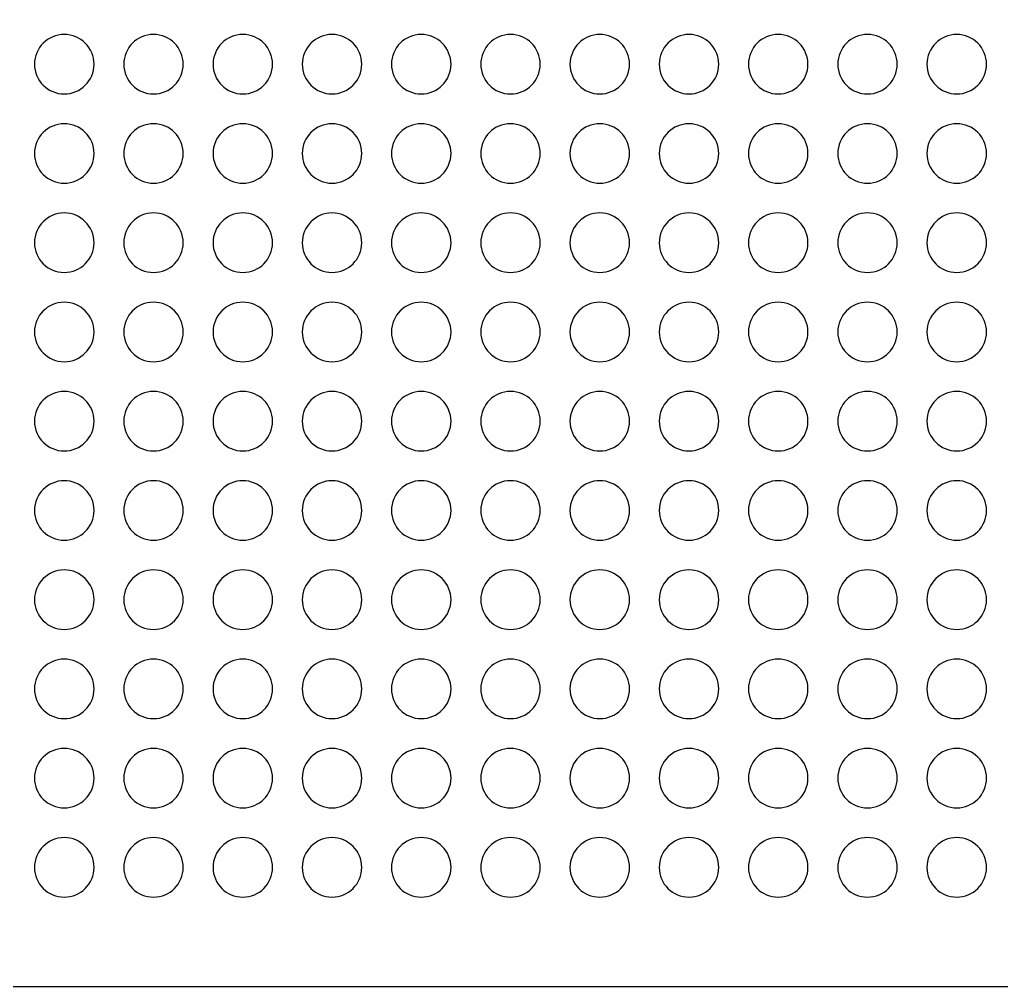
# Model space of a CAD drawing. Header units: centimetres. Extents: x -67.6 to -19.4, y -15.9 to 27.8.
# Drawn here: x -55.972 to -54.322, y -14.293 to -12.668 of the extents above; entities that cross this region are included whole.
import ezdxf

# ---------------------------------------------------------------- set-up
doc = ezdxf.new("R2010")
doc.units = ezdxf.units.CM
doc.header["$MEASUREMENT"] = 0
doc.layers.add('Layer 1', color=7, linetype='Continuous')

msp = doc.modelspace()

# ---------------------------------------------------------------- linework, layer by layer
at = {"layer": 'Layer 1', "color": 250, "lineweight": 25}
for points, knots in [([(-58.79744, -7.8929), (-58.79744, -7.8929), (-52.99744, -7.8929), (-52.99744, -7.8929), (-52.83244, -7.8929), (-52.69744, -8.0279), (-52.69744, -8.19291), (-52.69744, -8.19291), (-52.69744, -13.99289), (-52.69744, -13.99289), (-52.69744, -14.1579), (-52.83244, -14.2929), (-52.99744, -14.2929), (-52.99744, -14.2929), (-58.79744, -14.2929), (-58.79744, -14.2929), (-58.96243, -14.2929), (-59.09744, -14.1579), (-59.09744, -13.99289), (-59.09744, -13.99289), (-59.09744, -8.19291), (-59.09744, -8.19291), (-59.09744, -8.0279), (-58.96243, -7.8929), (-58.79744, -7.8929)], [0, 0, 0, 0, 0.125, 0.125, 0.125, 0.25, 0.25, 0.25, 0.375, 0.375, 0.375, 0.5, 0.5, 0.5, 0.625, 0.625, 0.625, 0.75, 0.75, 0.75, 0.875, 0.875, 0.875, 1, 1, 1, 1]), ([(-55.89744, -12.6929), (-55.86983, -12.6929), (-55.84744, -12.71529), (-55.84744, -12.7429), (-55.84744, -12.77051), (-55.86983, -12.7929), (-55.89744, -12.7929), (-55.92505, -12.7929), (-55.94744, -12.77051), (-55.94744, -12.7429), (-55.94744, -12.71529), (-55.92505, -12.6929), (-55.89744, -12.6929)], [0, 0, 0, 0, 0.25, 0.25, 0.25, 0.5, 0.5, 0.5, 0.75, 0.75, 0.75, 1, 1, 1, 1]), ([(-55.74744, -12.6929), (-55.71983, -12.6929), (-55.69744, -12.71529), (-55.69744, -12.7429), (-55.69744, -12.77051), (-55.71983, -12.7929), (-55.74744, -12.7929), (-55.77505, -12.7929), (-55.79744, -12.77051), (-55.79744, -12.7429), (-55.79744, -12.71529), (-55.77505, -12.6929), (-55.74744, -12.6929)], [0, 0, 0, 0, 0.25, 0.25, 0.25, 0.5, 0.5, 0.5, 0.75, 0.75, 0.75, 1, 1, 1, 1]), ([(-55.59744, -12.6929), (-55.56983, -12.6929), (-55.54744, -12.71529), (-55.54744, -12.7429), (-55.54744, -12.77051), (-55.56983, -12.7929), (-55.59744, -12.7929), (-55.62505, -12.7929), (-55.64744, -12.77051), (-55.64744, -12.7429), (-55.64744, -12.71529), (-55.62505, -12.6929), (-55.59744, -12.6929)], [0, 0, 0, 0, 0.25, 0.25, 0.25, 0.5, 0.5, 0.5, 0.75, 0.75, 0.75, 1, 1, 1, 1]), ([(-55.44744, -12.6929), (-55.41983, -12.6929), (-55.39744, -12.71529), (-55.39744, -12.7429), (-55.39744, -12.77051), (-55.41983, -12.7929), (-55.44744, -12.7929), (-55.47505, -12.7929), (-55.49744, -12.77051), (-55.49744, -12.7429), (-55.49744, -12.71529), (-55.47505, -12.6929), (-55.44744, -12.6929)], [0, 0, 0, 0, 0.25, 0.25, 0.25, 0.5, 0.5, 0.5, 0.75, 0.75, 0.75, 1, 1, 1, 1]), ([(-55.29744, -12.6929), (-55.26983, -12.6929), (-55.24744, -12.71529), (-55.24744, -12.7429), (-55.24744, -12.77051), (-55.26983, -12.7929), (-55.29744, -12.7929), (-55.32505, -12.7929), (-55.34744, -12.77051), (-55.34744, -12.7429), (-55.34744, -12.71529), (-55.32505, -12.6929), (-55.29744, -12.6929)], [0, 0, 0, 0, 0.25, 0.25, 0.25, 0.5, 0.5, 0.5, 0.75, 0.75, 0.75, 1, 1, 1, 1]), ([(-55.14744, -12.6929), (-55.11983, -12.6929), (-55.09744, -12.71529), (-55.09744, -12.7429), (-55.09744, -12.77051), (-55.11983, -12.7929), (-55.14744, -12.7929), (-55.17505, -12.7929), (-55.19744, -12.77051), (-55.19744, -12.7429), (-55.19744, -12.71529), (-55.17505, -12.6929), (-55.14744, -12.6929)], [0, 0, 0, 0, 0.25, 0.25, 0.25, 0.5, 0.5, 0.5, 0.75, 0.75, 0.75, 1, 1, 1, 1]), ([(-54.99744, -12.6929), (-54.96983, -12.6929), (-54.94744, -12.71529), (-54.94744, -12.7429), (-54.94744, -12.77051), (-54.96983, -12.7929), (-54.99744, -12.7929), (-55.02505, -12.7929), (-55.04744, -12.77051), (-55.04744, -12.7429), (-55.04744, -12.71529), (-55.02505, -12.6929), (-54.99744, -12.6929)], [0, 0, 0, 0, 0.25, 0.25, 0.25, 0.5, 0.5, 0.5, 0.75, 0.75, 0.75, 1, 1, 1, 1]), ([(-54.84744, -12.6929), (-54.81983, -12.6929), (-54.79744, -12.71529), (-54.79744, -12.7429), (-54.79744, -12.77051), (-54.81983, -12.7929), (-54.84744, -12.7929), (-54.87505, -12.7929), (-54.89744, -12.77051), (-54.89744, -12.7429), (-54.89744, -12.71529), (-54.87505, -12.6929), (-54.84744, -12.6929)], [0, 0, 0, 0, 0.25, 0.25, 0.25, 0.5, 0.5, 0.5, 0.75, 0.75, 0.75, 1, 1, 1, 1]), ([(-54.69744, -12.6929), (-54.66983, -12.6929), (-54.64744, -12.71529), (-54.64744, -12.7429), (-54.64744, -12.77051), (-54.66983, -12.7929), (-54.69744, -12.7929), (-54.72505, -12.7929), (-54.74744, -12.77051), (-54.74744, -12.7429), (-54.74744, -12.71529), (-54.72505, -12.6929), (-54.69744, -12.6929)], [0, 0, 0, 0, 0.25, 0.25, 0.25, 0.5, 0.5, 0.5, 0.75, 0.75, 0.75, 1, 1, 1, 1]), ([(-54.54744, -12.6929), (-54.51983, -12.6929), (-54.49744, -12.71529), (-54.49744, -12.7429), (-54.49744, -12.77051), (-54.51983, -12.7929), (-54.54744, -12.7929), (-54.57505, -12.7929), (-54.59744, -12.77051), (-54.59744, -12.7429), (-54.59744, -12.71529), (-54.57505, -12.6929), (-54.54744, -12.6929)], [0, 0, 0, 0, 0.25, 0.25, 0.25, 0.5, 0.5, 0.5, 0.75, 0.75, 0.75, 1, 1, 1, 1]), ([(-54.39744, -12.6929), (-54.36983, -12.6929), (-54.34744, -12.71529), (-54.34744, -12.7429), (-54.34744, -12.77051), (-54.36983, -12.7929), (-54.39744, -12.7929), (-54.42505, -12.7929), (-54.44744, -12.77051), (-54.44744, -12.7429), (-54.44744, -12.71529), (-54.42505, -12.6929), (-54.39744, -12.6929)], [0, 0, 0, 0, 0.25, 0.25, 0.25, 0.5, 0.5, 0.5, 0.75, 0.75, 0.75, 1, 1, 1, 1]), ([(-55.89744, -12.8429), (-55.86983, -12.8429), (-55.84744, -12.86529), (-55.84744, -12.8929), (-55.84744, -12.92051), (-55.86983, -12.9429), (-55.89744, -12.9429), (-55.92505, -12.9429), (-55.94744, -12.92051), (-55.94744, -12.8929), (-55.94744, -12.86529), (-55.92505, -12.8429), (-55.89744, -12.8429)], [0, 0, 0, 0, 0.25, 0.25, 0.25, 0.5, 0.5, 0.5, 0.75, 0.75, 0.75, 1, 1, 1, 1]), ([(-55.74744, -12.8429), (-55.71983, -12.8429), (-55.69744, -12.86529), (-55.69744, -12.8929), (-55.69744, -12.92051), (-55.71983, -12.9429), (-55.74744, -12.9429), (-55.77505, -12.9429), (-55.79744, -12.92051), (-55.79744, -12.8929), (-55.79744, -12.86529), (-55.77505, -12.8429), (-55.74744, -12.8429)], [0, 0, 0, 0, 0.25, 0.25, 0.25, 0.5, 0.5, 0.5, 0.75, 0.75, 0.75, 1, 1, 1, 1]), ([(-55.59744, -12.8429), (-55.56983, -12.8429), (-55.54744, -12.86529), (-55.54744, -12.8929), (-55.54744, -12.92051), (-55.56983, -12.9429), (-55.59744, -12.9429), (-55.62505, -12.9429), (-55.64744, -12.92051), (-55.64744, -12.8929), (-55.64744, -12.86529), (-55.62505, -12.8429), (-55.59744, -12.8429)], [0, 0, 0, 0, 0.25, 0.25, 0.25, 0.5, 0.5, 0.5, 0.75, 0.75, 0.75, 1, 1, 1, 1]), ([(-55.44744, -12.8429), (-55.41983, -12.8429), (-55.39744, -12.86529), (-55.39744, -12.8929), (-55.39744, -12.92051), (-55.41983, -12.9429), (-55.44744, -12.9429), (-55.47505, -12.9429), (-55.49744, -12.92051), (-55.49744, -12.8929), (-55.49744, -12.86529), (-55.47505, -12.8429), (-55.44744, -12.8429)], [0, 0, 0, 0, 0.25, 0.25, 0.25, 0.5, 0.5, 0.5, 0.75, 0.75, 0.75, 1, 1, 1, 1]), ([(-55.29744, -12.8429), (-55.26983, -12.8429), (-55.24744, -12.86529), (-55.24744, -12.8929), (-55.24744, -12.92051), (-55.26983, -12.9429), (-55.29744, -12.9429), (-55.32505, -12.9429), (-55.34744, -12.92051), (-55.34744, -12.8929), (-55.34744, -12.86529), (-55.32505, -12.8429), (-55.29744, -12.8429)], [0, 0, 0, 0, 0.25, 0.25, 0.25, 0.5, 0.5, 0.5, 0.75, 0.75, 0.75, 1, 1, 1, 1]), ([(-55.14744, -12.8429), (-55.11983, -12.8429), (-55.09744, -12.86529), (-55.09744, -12.8929), (-55.09744, -12.92051), (-55.11983, -12.9429), (-55.14744, -12.9429), (-55.17505, -12.9429), (-55.19744, -12.92051), (-55.19744, -12.8929), (-55.19744, -12.86529), (-55.17505, -12.8429), (-55.14744, -12.8429)], [0, 0, 0, 0, 0.25, 0.25, 0.25, 0.5, 0.5, 0.5, 0.75, 0.75, 0.75, 1, 1, 1, 1]), ([(-54.99744, -12.8429), (-54.96983, -12.8429), (-54.94744, -12.86529), (-54.94744, -12.8929), (-54.94744, -12.92051), (-54.96983, -12.9429), (-54.99744, -12.9429), (-55.02505, -12.9429), (-55.04744, -12.92051), (-55.04744, -12.8929), (-55.04744, -12.86529), (-55.02505, -12.8429), (-54.99744, -12.8429)], [0, 0, 0, 0, 0.25, 0.25, 0.25, 0.5, 0.5, 0.5, 0.75, 0.75, 0.75, 1, 1, 1, 1]), ([(-54.84744, -12.8429), (-54.81983, -12.8429), (-54.79744, -12.86529), (-54.79744, -12.8929), (-54.79744, -12.92051), (-54.81983, -12.9429), (-54.84744, -12.9429), (-54.87505, -12.9429), (-54.89744, -12.92051), (-54.89744, -12.8929), (-54.89744, -12.86529), (-54.87505, -12.8429), (-54.84744, -12.8429)], [0, 0, 0, 0, 0.25, 0.25, 0.25, 0.5, 0.5, 0.5, 0.75, 0.75, 0.75, 1, 1, 1, 1]), ([(-54.69744, -12.8429), (-54.66983, -12.8429), (-54.64744, -12.86529), (-54.64744, -12.8929), (-54.64744, -12.92051), (-54.66983, -12.9429), (-54.69744, -12.9429), (-54.72505, -12.9429), (-54.74744, -12.92051), (-54.74744, -12.8929), (-54.74744, -12.86529), (-54.72505, -12.8429), (-54.69744, -12.8429)], [0, 0, 0, 0, 0.25, 0.25, 0.25, 0.5, 0.5, 0.5, 0.75, 0.75, 0.75, 1, 1, 1, 1]), ([(-54.54744, -12.8429), (-54.51983, -12.8429), (-54.49744, -12.86529), (-54.49744, -12.8929), (-54.49744, -12.92051), (-54.51983, -12.9429), (-54.54744, -12.9429), (-54.57505, -12.9429), (-54.59744, -12.92051), (-54.59744, -12.8929), (-54.59744, -12.86529), (-54.57505, -12.8429), (-54.54744, -12.8429)], [0, 0, 0, 0, 0.25, 0.25, 0.25, 0.5, 0.5, 0.5, 0.75, 0.75, 0.75, 1, 1, 1, 1]), ([(-54.39744, -12.8429), (-54.36983, -12.8429), (-54.34744, -12.86529), (-54.34744, -12.8929), (-54.34744, -12.92051), (-54.36983, -12.9429), (-54.39744, -12.9429), (-54.42505, -12.9429), (-54.44744, -12.92051), (-54.44744, -12.8929), (-54.44744, -12.86529), (-54.42505, -12.8429), (-54.39744, -12.8429)], [0, 0, 0, 0, 0.25, 0.25, 0.25, 0.5, 0.5, 0.5, 0.75, 0.75, 0.75, 1, 1, 1, 1]), ([(-55.89744, -12.9929), (-55.86983, -12.9929), (-55.84744, -13.01529), (-55.84744, -13.0429), (-55.84744, -13.07051), (-55.86983, -13.0929), (-55.89744, -13.0929), (-55.92505, -13.0929), (-55.94744, -13.07051), (-55.94744, -13.0429), (-55.94744, -13.01529), (-55.92505, -12.9929), (-55.89744, -12.9929)], [0, 0, 0, 0, 0.25, 0.25, 0.25, 0.5, 0.5, 0.5, 0.75, 0.75, 0.75, 1, 1, 1, 1]), ([(-55.74744, -12.9929), (-55.71983, -12.9929), (-55.69744, -13.01529), (-55.69744, -13.0429), (-55.69744, -13.07051), (-55.71983, -13.0929), (-55.74744, -13.0929), (-55.77505, -13.0929), (-55.79744, -13.07051), (-55.79744, -13.0429), (-55.79744, -13.01529), (-55.77505, -12.9929), (-55.74744, -12.9929)], [0, 0, 0, 0, 0.25, 0.25, 0.25, 0.5, 0.5, 0.5, 0.75, 0.75, 0.75, 1, 1, 1, 1]), ([(-55.59744, -12.9929), (-55.56983, -12.9929), (-55.54744, -13.01529), (-55.54744, -13.0429), (-55.54744, -13.07051), (-55.56983, -13.0929), (-55.59744, -13.0929), (-55.62505, -13.0929), (-55.64744, -13.07051), (-55.64744, -13.0429), (-55.64744, -13.01529), (-55.62505, -12.9929), (-55.59744, -12.9929)], [0, 0, 0, 0, 0.25, 0.25, 0.25, 0.5, 0.5, 0.5, 0.75, 0.75, 0.75, 1, 1, 1, 1]), ([(-55.44744, -12.9929), (-55.41983, -12.9929), (-55.39744, -13.01529), (-55.39744, -13.0429), (-55.39744, -13.07051), (-55.41983, -13.0929), (-55.44744, -13.0929), (-55.47505, -13.0929), (-55.49744, -13.07051), (-55.49744, -13.0429), (-55.49744, -13.01529), (-55.47505, -12.9929), (-55.44744, -12.9929)], [0, 0, 0, 0, 0.25, 0.25, 0.25, 0.5, 0.5, 0.5, 0.75, 0.75, 0.75, 1, 1, 1, 1]), ([(-55.29744, -12.9929), (-55.26983, -12.9929), (-55.24744, -13.01529), (-55.24744, -13.0429), (-55.24744, -13.07051), (-55.26983, -13.0929), (-55.29744, -13.0929), (-55.32505, -13.0929), (-55.34744, -13.07051), (-55.34744, -13.0429), (-55.34744, -13.01529), (-55.32505, -12.9929), (-55.29744, -12.9929)], [0, 0, 0, 0, 0.25, 0.25, 0.25, 0.5, 0.5, 0.5, 0.75, 0.75, 0.75, 1, 1, 1, 1]), ([(-55.14744, -12.9929), (-55.11983, -12.9929), (-55.09744, -13.01529), (-55.09744, -13.0429), (-55.09744, -13.07051), (-55.11983, -13.0929), (-55.14744, -13.0929), (-55.17505, -13.0929), (-55.19744, -13.07051), (-55.19744, -13.0429), (-55.19744, -13.01529), (-55.17505, -12.9929), (-55.14744, -12.9929)], [0, 0, 0, 0, 0.25, 0.25, 0.25, 0.5, 0.5, 0.5, 0.75, 0.75, 0.75, 1, 1, 1, 1]), ([(-54.99744, -12.9929), (-54.96983, -12.9929), (-54.94744, -13.01529), (-54.94744, -13.0429), (-54.94744, -13.07051), (-54.96983, -13.0929), (-54.99744, -13.0929), (-55.02505, -13.0929), (-55.04744, -13.07051), (-55.04744, -13.0429), (-55.04744, -13.01529), (-55.02505, -12.9929), (-54.99744, -12.9929)], [0, 0, 0, 0, 0.25, 0.25, 0.25, 0.5, 0.5, 0.5, 0.75, 0.75, 0.75, 1, 1, 1, 1]), ([(-54.84744, -12.9929), (-54.81983, -12.9929), (-54.79744, -13.01529), (-54.79744, -13.0429), (-54.79744, -13.07051), (-54.81983, -13.0929), (-54.84744, -13.0929), (-54.87505, -13.0929), (-54.89744, -13.07051), (-54.89744, -13.0429), (-54.89744, -13.01529), (-54.87505, -12.9929), (-54.84744, -12.9929)], [0, 0, 0, 0, 0.25, 0.25, 0.25, 0.5, 0.5, 0.5, 0.75, 0.75, 0.75, 1, 1, 1, 1]), ([(-54.69744, -12.9929), (-54.66983, -12.9929), (-54.64744, -13.01529), (-54.64744, -13.0429), (-54.64744, -13.07051), (-54.66983, -13.0929), (-54.69744, -13.0929), (-54.72505, -13.0929), (-54.74744, -13.07051), (-54.74744, -13.0429), (-54.74744, -13.01529), (-54.72505, -12.9929), (-54.69744, -12.9929)], [0, 0, 0, 0, 0.25, 0.25, 0.25, 0.5, 0.5, 0.5, 0.75, 0.75, 0.75, 1, 1, 1, 1]), ([(-54.54744, -12.9929), (-54.51983, -12.9929), (-54.49744, -13.01529), (-54.49744, -13.0429), (-54.49744, -13.07051), (-54.51983, -13.0929), (-54.54744, -13.0929), (-54.57505, -13.0929), (-54.59744, -13.07051), (-54.59744, -13.0429), (-54.59744, -13.01529), (-54.57505, -12.9929), (-54.54744, -12.9929)], [0, 0, 0, 0, 0.25, 0.25, 0.25, 0.5, 0.5, 0.5, 0.75, 0.75, 0.75, 1, 1, 1, 1]), ([(-54.39744, -12.9929), (-54.36983, -12.9929), (-54.34744, -13.01529), (-54.34744, -13.0429), (-54.34744, -13.07051), (-54.36983, -13.0929), (-54.39744, -13.0929), (-54.42505, -13.0929), (-54.44744, -13.07051), (-54.44744, -13.0429), (-54.44744, -13.01529), (-54.42505, -12.9929), (-54.39744, -12.9929)], [0, 0, 0, 0, 0.25, 0.25, 0.25, 0.5, 0.5, 0.5, 0.75, 0.75, 0.75, 1, 1, 1, 1]), ([(-55.89744, -13.1429), (-55.86983, -13.1429), (-55.84744, -13.16529), (-55.84744, -13.1929), (-55.84744, -13.22051), (-55.86983, -13.2429), (-55.89744, -13.2429), (-55.92505, -13.2429), (-55.94744, -13.22051), (-55.94744, -13.1929), (-55.94744, -13.16529), (-55.92505, -13.1429), (-55.89744, -13.1429)], [0, 0, 0, 0, 0.25, 0.25, 0.25, 0.5, 0.5, 0.5, 0.75, 0.75, 0.75, 1, 1, 1, 1]), ([(-55.74744, -13.1429), (-55.71983, -13.1429), (-55.69744, -13.16529), (-55.69744, -13.1929), (-55.69744, -13.22051), (-55.71983, -13.2429), (-55.74744, -13.2429), (-55.77505, -13.2429), (-55.79744, -13.22051), (-55.79744, -13.1929), (-55.79744, -13.16529), (-55.77505, -13.1429), (-55.74744, -13.1429)], [0, 0, 0, 0, 0.25, 0.25, 0.25, 0.5, 0.5, 0.5, 0.75, 0.75, 0.75, 1, 1, 1, 1]), ([(-55.59744, -13.1429), (-55.56983, -13.1429), (-55.54744, -13.16529), (-55.54744, -13.1929), (-55.54744, -13.22051), (-55.56983, -13.2429), (-55.59744, -13.2429), (-55.62505, -13.2429), (-55.64744, -13.22051), (-55.64744, -13.1929), (-55.64744, -13.16529), (-55.62505, -13.1429), (-55.59744, -13.1429)], [0, 0, 0, 0, 0.25, 0.25, 0.25, 0.5, 0.5, 0.5, 0.75, 0.75, 0.75, 1, 1, 1, 1]), ([(-55.44744, -13.1429), (-55.41983, -13.1429), (-55.39744, -13.16529), (-55.39744, -13.1929), (-55.39744, -13.22051), (-55.41983, -13.2429), (-55.44744, -13.2429), (-55.47505, -13.2429), (-55.49744, -13.22051), (-55.49744, -13.1929), (-55.49744, -13.16529), (-55.47505, -13.1429), (-55.44744, -13.1429)], [0, 0, 0, 0, 0.25, 0.25, 0.25, 0.5, 0.5, 0.5, 0.75, 0.75, 0.75, 1, 1, 1, 1]), ([(-55.29744, -13.1429), (-55.26983, -13.1429), (-55.24744, -13.16529), (-55.24744, -13.1929), (-55.24744, -13.22051), (-55.26983, -13.2429), (-55.29744, -13.2429), (-55.32505, -13.2429), (-55.34744, -13.22051), (-55.34744, -13.1929), (-55.34744, -13.16529), (-55.32505, -13.1429), (-55.29744, -13.1429)], [0, 0, 0, 0, 0.25, 0.25, 0.25, 0.5, 0.5, 0.5, 0.75, 0.75, 0.75, 1, 1, 1, 1]), ([(-55.14744, -13.1429), (-55.11983, -13.1429), (-55.09744, -13.16529), (-55.09744, -13.1929), (-55.09744, -13.22051), (-55.11983, -13.2429), (-55.14744, -13.2429), (-55.17505, -13.2429), (-55.19744, -13.22051), (-55.19744, -13.1929), (-55.19744, -13.16529), (-55.17505, -13.1429), (-55.14744, -13.1429)], [0, 0, 0, 0, 0.25, 0.25, 0.25, 0.5, 0.5, 0.5, 0.75, 0.75, 0.75, 1, 1, 1, 1]), ([(-54.99744, -13.1429), (-54.96983, -13.1429), (-54.94744, -13.16529), (-54.94744, -13.1929), (-54.94744, -13.22051), (-54.96983, -13.2429), (-54.99744, -13.2429), (-55.02505, -13.2429), (-55.04744, -13.22051), (-55.04744, -13.1929), (-55.04744, -13.16529), (-55.02505, -13.1429), (-54.99744, -13.1429)], [0, 0, 0, 0, 0.25, 0.25, 0.25, 0.5, 0.5, 0.5, 0.75, 0.75, 0.75, 1, 1, 1, 1]), ([(-54.84744, -13.1429), (-54.81983, -13.1429), (-54.79744, -13.16529), (-54.79744, -13.1929), (-54.79744, -13.22051), (-54.81983, -13.2429), (-54.84744, -13.2429), (-54.87505, -13.2429), (-54.89744, -13.22051), (-54.89744, -13.1929), (-54.89744, -13.16529), (-54.87505, -13.1429), (-54.84744, -13.1429)], [0, 0, 0, 0, 0.25, 0.25, 0.25, 0.5, 0.5, 0.5, 0.75, 0.75, 0.75, 1, 1, 1, 1]), ([(-54.69744, -13.1429), (-54.66983, -13.1429), (-54.64744, -13.16529), (-54.64744, -13.1929), (-54.64744, -13.22051), (-54.66983, -13.2429), (-54.69744, -13.2429), (-54.72505, -13.2429), (-54.74744, -13.22051), (-54.74744, -13.1929), (-54.74744, -13.16529), (-54.72505, -13.1429), (-54.69744, -13.1429)], [0, 0, 0, 0, 0.25, 0.25, 0.25, 0.5, 0.5, 0.5, 0.75, 0.75, 0.75, 1, 1, 1, 1]), ([(-54.54744, -13.1429), (-54.51983, -13.1429), (-54.49744, -13.16529), (-54.49744, -13.1929), (-54.49744, -13.22051), (-54.51983, -13.2429), (-54.54744, -13.2429), (-54.57505, -13.2429), (-54.59744, -13.22051), (-54.59744, -13.1929), (-54.59744, -13.16529), (-54.57505, -13.1429), (-54.54744, -13.1429)], [0, 0, 0, 0, 0.25, 0.25, 0.25, 0.5, 0.5, 0.5, 0.75, 0.75, 0.75, 1, 1, 1, 1]), ([(-54.39744, -13.1429), (-54.36983, -13.1429), (-54.34744, -13.16529), (-54.34744, -13.1929), (-54.34744, -13.22051), (-54.36983, -13.2429), (-54.39744, -13.2429), (-54.42505, -13.2429), (-54.44744, -13.22051), (-54.44744, -13.1929), (-54.44744, -13.16529), (-54.42505, -13.1429), (-54.39744, -13.1429)], [0, 0, 0, 0, 0.25, 0.25, 0.25, 0.5, 0.5, 0.5, 0.75, 0.75, 0.75, 1, 1, 1, 1]), ([(-55.89744, -13.2929), (-55.86983, -13.2929), (-55.84744, -13.31529), (-55.84744, -13.3429), (-55.84744, -13.37051), (-55.86983, -13.3929), (-55.89744, -13.3929), (-55.92505, -13.3929), (-55.94744, -13.37051), (-55.94744, -13.3429), (-55.94744, -13.31529), (-55.92505, -13.2929), (-55.89744, -13.2929)], [0, 0, 0, 0, 0.25, 0.25, 0.25, 0.5, 0.5, 0.5, 0.75, 0.75, 0.75, 1, 1, 1, 1]), ([(-55.74744, -13.2929), (-55.71983, -13.2929), (-55.69744, -13.31529), (-55.69744, -13.3429), (-55.69744, -13.37051), (-55.71983, -13.3929), (-55.74744, -13.3929), (-55.77505, -13.3929), (-55.79744, -13.37051), (-55.79744, -13.3429), (-55.79744, -13.31529), (-55.77505, -13.2929), (-55.74744, -13.2929)], [0, 0, 0, 0, 0.25, 0.25, 0.25, 0.5, 0.5, 0.5, 0.75, 0.75, 0.75, 1, 1, 1, 1]), ([(-55.59744, -13.2929), (-55.56983, -13.2929), (-55.54744, -13.31529), (-55.54744, -13.3429), (-55.54744, -13.37051), (-55.56983, -13.3929), (-55.59744, -13.3929), (-55.62505, -13.3929), (-55.64744, -13.37051), (-55.64744, -13.3429), (-55.64744, -13.31529), (-55.62505, -13.2929), (-55.59744, -13.2929)], [0, 0, 0, 0, 0.25, 0.25, 0.25, 0.5, 0.5, 0.5, 0.75, 0.75, 0.75, 1, 1, 1, 1]), ([(-55.44744, -13.2929), (-55.41983, -13.2929), (-55.39744, -13.31529), (-55.39744, -13.3429), (-55.39744, -13.37051), (-55.41983, -13.3929), (-55.44744, -13.3929), (-55.47505, -13.3929), (-55.49744, -13.37051), (-55.49744, -13.3429), (-55.49744, -13.31529), (-55.47505, -13.2929), (-55.44744, -13.2929)], [0, 0, 0, 0, 0.25, 0.25, 0.25, 0.5, 0.5, 0.5, 0.75, 0.75, 0.75, 1, 1, 1, 1]), ([(-55.29744, -13.2929), (-55.26983, -13.2929), (-55.24744, -13.31529), (-55.24744, -13.3429), (-55.24744, -13.37051), (-55.26983, -13.3929), (-55.29744, -13.3929), (-55.32505, -13.3929), (-55.34744, -13.37051), (-55.34744, -13.3429), (-55.34744, -13.31529), (-55.32505, -13.2929), (-55.29744, -13.2929)], [0, 0, 0, 0, 0.25, 0.25, 0.25, 0.5, 0.5, 0.5, 0.75, 0.75, 0.75, 1, 1, 1, 1]), ([(-55.14744, -13.2929), (-55.11983, -13.2929), (-55.09744, -13.31529), (-55.09744, -13.3429), (-55.09744, -13.37051), (-55.11983, -13.3929), (-55.14744, -13.3929), (-55.17505, -13.3929), (-55.19744, -13.37051), (-55.19744, -13.3429), (-55.19744, -13.31529), (-55.17505, -13.2929), (-55.14744, -13.2929)], [0, 0, 0, 0, 0.25, 0.25, 0.25, 0.5, 0.5, 0.5, 0.75, 0.75, 0.75, 1, 1, 1, 1]), ([(-54.99744, -13.2929), (-54.96983, -13.2929), (-54.94744, -13.31529), (-54.94744, -13.3429), (-54.94744, -13.37051), (-54.96983, -13.3929), (-54.99744, -13.3929), (-55.02505, -13.3929), (-55.04744, -13.37051), (-55.04744, -13.3429), (-55.04744, -13.31529), (-55.02505, -13.2929), (-54.99744, -13.2929)], [0, 0, 0, 0, 0.25, 0.25, 0.25, 0.5, 0.5, 0.5, 0.75, 0.75, 0.75, 1, 1, 1, 1]), ([(-54.84744, -13.2929), (-54.81983, -13.2929), (-54.79744, -13.31529), (-54.79744, -13.3429), (-54.79744, -13.37051), (-54.81983, -13.3929), (-54.84744, -13.3929), (-54.87505, -13.3929), (-54.89744, -13.37051), (-54.89744, -13.3429), (-54.89744, -13.31529), (-54.87505, -13.2929), (-54.84744, -13.2929)], [0, 0, 0, 0, 0.25, 0.25, 0.25, 0.5, 0.5, 0.5, 0.75, 0.75, 0.75, 1, 1, 1, 1]), ([(-54.69744, -13.2929), (-54.66983, -13.2929), (-54.64744, -13.31529), (-54.64744, -13.3429), (-54.64744, -13.37051), (-54.66983, -13.3929), (-54.69744, -13.3929), (-54.72505, -13.3929), (-54.74744, -13.37051), (-54.74744, -13.3429), (-54.74744, -13.31529), (-54.72505, -13.2929), (-54.69744, -13.2929)], [0, 0, 0, 0, 0.25, 0.25, 0.25, 0.5, 0.5, 0.5, 0.75, 0.75, 0.75, 1, 1, 1, 1]), ([(-54.54744, -13.2929), (-54.51983, -13.2929), (-54.49744, -13.31529), (-54.49744, -13.3429), (-54.49744, -13.37051), (-54.51983, -13.3929), (-54.54744, -13.3929), (-54.57505, -13.3929), (-54.59744, -13.37051), (-54.59744, -13.3429), (-54.59744, -13.31529), (-54.57505, -13.2929), (-54.54744, -13.2929)], [0, 0, 0, 0, 0.25, 0.25, 0.25, 0.5, 0.5, 0.5, 0.75, 0.75, 0.75, 1, 1, 1, 1]), ([(-54.39744, -13.2929), (-54.36983, -13.2929), (-54.34744, -13.31529), (-54.34744, -13.3429), (-54.34744, -13.37051), (-54.36983, -13.3929), (-54.39744, -13.3929), (-54.42505, -13.3929), (-54.44744, -13.37051), (-54.44744, -13.3429), (-54.44744, -13.31529), (-54.42505, -13.2929), (-54.39744, -13.2929)], [0, 0, 0, 0, 0.25, 0.25, 0.25, 0.5, 0.5, 0.5, 0.75, 0.75, 0.75, 1, 1, 1, 1]), ([(-55.89744, -13.4429), (-55.86983, -13.4429), (-55.84744, -13.46529), (-55.84744, -13.4929), (-55.84744, -13.52051), (-55.86983, -13.5429), (-55.89744, -13.5429), (-55.92505, -13.5429), (-55.94744, -13.52051), (-55.94744, -13.4929), (-55.94744, -13.46529), (-55.92505, -13.4429), (-55.89744, -13.4429)], [0, 0, 0, 0, 0.25, 0.25, 0.25, 0.5, 0.5, 0.5, 0.75, 0.75, 0.75, 1, 1, 1, 1]), ([(-55.74744, -13.4429), (-55.71983, -13.4429), (-55.69744, -13.46529), (-55.69744, -13.4929), (-55.69744, -13.52051), (-55.71983, -13.5429), (-55.74744, -13.5429), (-55.77505, -13.5429), (-55.79744, -13.52051), (-55.79744, -13.4929), (-55.79744, -13.46529), (-55.77505, -13.4429), (-55.74744, -13.4429)], [0, 0, 0, 0, 0.25, 0.25, 0.25, 0.5, 0.5, 0.5, 0.75, 0.75, 0.75, 1, 1, 1, 1]), ([(-55.59744, -13.4429), (-55.56983, -13.4429), (-55.54744, -13.46529), (-55.54744, -13.4929), (-55.54744, -13.52051), (-55.56983, -13.5429), (-55.59744, -13.5429), (-55.62505, -13.5429), (-55.64744, -13.52051), (-55.64744, -13.4929), (-55.64744, -13.46529), (-55.62505, -13.4429), (-55.59744, -13.4429)], [0, 0, 0, 0, 0.25, 0.25, 0.25, 0.5, 0.5, 0.5, 0.75, 0.75, 0.75, 1, 1, 1, 1]), ([(-55.44744, -13.4429), (-55.41983, -13.4429), (-55.39744, -13.46529), (-55.39744, -13.4929), (-55.39744, -13.52051), (-55.41983, -13.5429), (-55.44744, -13.5429), (-55.47505, -13.5429), (-55.49744, -13.52051), (-55.49744, -13.4929), (-55.49744, -13.46529), (-55.47505, -13.4429), (-55.44744, -13.4429)], [0, 0, 0, 0, 0.25, 0.25, 0.25, 0.5, 0.5, 0.5, 0.75, 0.75, 0.75, 1, 1, 1, 1]), ([(-55.29744, -13.4429), (-55.26983, -13.4429), (-55.24744, -13.46529), (-55.24744, -13.4929), (-55.24744, -13.52051), (-55.26983, -13.5429), (-55.29744, -13.5429), (-55.32505, -13.5429), (-55.34744, -13.52051), (-55.34744, -13.4929), (-55.34744, -13.46529), (-55.32505, -13.4429), (-55.29744, -13.4429)], [0, 0, 0, 0, 0.25, 0.25, 0.25, 0.5, 0.5, 0.5, 0.75, 0.75, 0.75, 1, 1, 1, 1]), ([(-55.14744, -13.4429), (-55.11983, -13.4429), (-55.09744, -13.46529), (-55.09744, -13.4929), (-55.09744, -13.52051), (-55.11983, -13.5429), (-55.14744, -13.5429), (-55.17505, -13.5429), (-55.19744, -13.52051), (-55.19744, -13.4929), (-55.19744, -13.46529), (-55.17505, -13.4429), (-55.14744, -13.4429)], [0, 0, 0, 0, 0.25, 0.25, 0.25, 0.5, 0.5, 0.5, 0.75, 0.75, 0.75, 1, 1, 1, 1]), ([(-54.99744, -13.4429), (-54.96983, -13.4429), (-54.94744, -13.46529), (-54.94744, -13.4929), (-54.94744, -13.52051), (-54.96983, -13.5429), (-54.99744, -13.5429), (-55.02505, -13.5429), (-55.04744, -13.52051), (-55.04744, -13.4929), (-55.04744, -13.46529), (-55.02505, -13.4429), (-54.99744, -13.4429)], [0, 0, 0, 0, 0.25, 0.25, 0.25, 0.5, 0.5, 0.5, 0.75, 0.75, 0.75, 1, 1, 1, 1]), ([(-54.84744, -13.4429), (-54.81983, -13.4429), (-54.79744, -13.46529), (-54.79744, -13.4929), (-54.79744, -13.52051), (-54.81983, -13.5429), (-54.84744, -13.5429), (-54.87505, -13.5429), (-54.89744, -13.52051), (-54.89744, -13.4929), (-54.89744, -13.46529), (-54.87505, -13.4429), (-54.84744, -13.4429)], [0, 0, 0, 0, 0.25, 0.25, 0.25, 0.5, 0.5, 0.5, 0.75, 0.75, 0.75, 1, 1, 1, 1]), ([(-54.69744, -13.4429), (-54.66983, -13.4429), (-54.64744, -13.46529), (-54.64744, -13.4929), (-54.64744, -13.52051), (-54.66983, -13.5429), (-54.69744, -13.5429), (-54.72505, -13.5429), (-54.74744, -13.52051), (-54.74744, -13.4929), (-54.74744, -13.46529), (-54.72505, -13.4429), (-54.69744, -13.4429)], [0, 0, 0, 0, 0.25, 0.25, 0.25, 0.5, 0.5, 0.5, 0.75, 0.75, 0.75, 1, 1, 1, 1]), ([(-54.54744, -13.4429), (-54.51983, -13.4429), (-54.49744, -13.46529), (-54.49744, -13.4929), (-54.49744, -13.52051), (-54.51983, -13.5429), (-54.54744, -13.5429), (-54.57505, -13.5429), (-54.59744, -13.52051), (-54.59744, -13.4929), (-54.59744, -13.46529), (-54.57505, -13.4429), (-54.54744, -13.4429)], [0, 0, 0, 0, 0.25, 0.25, 0.25, 0.5, 0.5, 0.5, 0.75, 0.75, 0.75, 1, 1, 1, 1]), ([(-54.39744, -13.4429), (-54.36983, -13.4429), (-54.34744, -13.46529), (-54.34744, -13.4929), (-54.34744, -13.52051), (-54.36983, -13.5429), (-54.39744, -13.5429), (-54.42505, -13.5429), (-54.44744, -13.52051), (-54.44744, -13.4929), (-54.44744, -13.46529), (-54.42505, -13.4429), (-54.39744, -13.4429)], [0, 0, 0, 0, 0.25, 0.25, 0.25, 0.5, 0.5, 0.5, 0.75, 0.75, 0.75, 1, 1, 1, 1]), ([(-55.89744, -13.5929), (-55.86983, -13.5929), (-55.84744, -13.61529), (-55.84744, -13.6429), (-55.84744, -13.67051), (-55.86983, -13.6929), (-55.89744, -13.6929), (-55.92505, -13.6929), (-55.94744, -13.67051), (-55.94744, -13.6429), (-55.94744, -13.61529), (-55.92505, -13.5929), (-55.89744, -13.5929)], [0, 0, 0, 0, 0.25, 0.25, 0.25, 0.5, 0.5, 0.5, 0.75, 0.75, 0.75, 1, 1, 1, 1]), ([(-55.74744, -13.5929), (-55.71983, -13.5929), (-55.69744, -13.61529), (-55.69744, -13.6429), (-55.69744, -13.67051), (-55.71983, -13.6929), (-55.74744, -13.6929), (-55.77505, -13.6929), (-55.79744, -13.67051), (-55.79744, -13.6429), (-55.79744, -13.61529), (-55.77505, -13.5929), (-55.74744, -13.5929)], [0, 0, 0, 0, 0.25, 0.25, 0.25, 0.5, 0.5, 0.5, 0.75, 0.75, 0.75, 1, 1, 1, 1]), ([(-55.59744, -13.5929), (-55.56983, -13.5929), (-55.54744, -13.61529), (-55.54744, -13.6429), (-55.54744, -13.67051), (-55.56983, -13.6929), (-55.59744, -13.6929), (-55.62505, -13.6929), (-55.64744, -13.67051), (-55.64744, -13.6429), (-55.64744, -13.61529), (-55.62505, -13.5929), (-55.59744, -13.5929)], [0, 0, 0, 0, 0.25, 0.25, 0.25, 0.5, 0.5, 0.5, 0.75, 0.75, 0.75, 1, 1, 1, 1]), ([(-55.44744, -13.5929), (-55.41983, -13.5929), (-55.39744, -13.61529), (-55.39744, -13.6429), (-55.39744, -13.67051), (-55.41983, -13.6929), (-55.44744, -13.6929), (-55.47505, -13.6929), (-55.49744, -13.67051), (-55.49744, -13.6429), (-55.49744, -13.61529), (-55.47505, -13.5929), (-55.44744, -13.5929)], [0, 0, 0, 0, 0.25, 0.25, 0.25, 0.5, 0.5, 0.5, 0.75, 0.75, 0.75, 1, 1, 1, 1]), ([(-55.29744, -13.5929), (-55.26983, -13.5929), (-55.24744, -13.61529), (-55.24744, -13.6429), (-55.24744, -13.67051), (-55.26983, -13.6929), (-55.29744, -13.6929), (-55.32505, -13.6929), (-55.34744, -13.67051), (-55.34744, -13.6429), (-55.34744, -13.61529), (-55.32505, -13.5929), (-55.29744, -13.5929)], [0, 0, 0, 0, 0.25, 0.25, 0.25, 0.5, 0.5, 0.5, 0.75, 0.75, 0.75, 1, 1, 1, 1]), ([(-55.14744, -13.5929), (-55.11983, -13.5929), (-55.09744, -13.61529), (-55.09744, -13.6429), (-55.09744, -13.67051), (-55.11983, -13.6929), (-55.14744, -13.6929), (-55.17505, -13.6929), (-55.19744, -13.67051), (-55.19744, -13.6429), (-55.19744, -13.61529), (-55.17505, -13.5929), (-55.14744, -13.5929)], [0, 0, 0, 0, 0.25, 0.25, 0.25, 0.5, 0.5, 0.5, 0.75, 0.75, 0.75, 1, 1, 1, 1]), ([(-54.99744, -13.5929), (-54.96983, -13.5929), (-54.94744, -13.61529), (-54.94744, -13.6429), (-54.94744, -13.67051), (-54.96983, -13.6929), (-54.99744, -13.6929), (-55.02505, -13.6929), (-55.04744, -13.67051), (-55.04744, -13.6429), (-55.04744, -13.61529), (-55.02505, -13.5929), (-54.99744, -13.5929)], [0, 0, 0, 0, 0.25, 0.25, 0.25, 0.5, 0.5, 0.5, 0.75, 0.75, 0.75, 1, 1, 1, 1]), ([(-54.84744, -13.5929), (-54.81983, -13.5929), (-54.79744, -13.61529), (-54.79744, -13.6429), (-54.79744, -13.67051), (-54.81983, -13.6929), (-54.84744, -13.6929), (-54.87505, -13.6929), (-54.89744, -13.67051), (-54.89744, -13.6429), (-54.89744, -13.61529), (-54.87505, -13.5929), (-54.84744, -13.5929)], [0, 0, 0, 0, 0.25, 0.25, 0.25, 0.5, 0.5, 0.5, 0.75, 0.75, 0.75, 1, 1, 1, 1]), ([(-54.69744, -13.5929), (-54.66983, -13.5929), (-54.64744, -13.61529), (-54.64744, -13.6429), (-54.64744, -13.67051), (-54.66983, -13.6929), (-54.69744, -13.6929), (-54.72505, -13.6929), (-54.74744, -13.67051), (-54.74744, -13.6429), (-54.74744, -13.61529), (-54.72505, -13.5929), (-54.69744, -13.5929)], [0, 0, 0, 0, 0.25, 0.25, 0.25, 0.5, 0.5, 0.5, 0.75, 0.75, 0.75, 1, 1, 1, 1]), ([(-54.54744, -13.5929), (-54.51983, -13.5929), (-54.49744, -13.61529), (-54.49744, -13.6429), (-54.49744, -13.67051), (-54.51983, -13.6929), (-54.54744, -13.6929), (-54.57505, -13.6929), (-54.59744, -13.67051), (-54.59744, -13.6429), (-54.59744, -13.61529), (-54.57505, -13.5929), (-54.54744, -13.5929)], [0, 0, 0, 0, 0.25, 0.25, 0.25, 0.5, 0.5, 0.5, 0.75, 0.75, 0.75, 1, 1, 1, 1]), ([(-54.39744, -13.5929), (-54.36983, -13.5929), (-54.34744, -13.61529), (-54.34744, -13.6429), (-54.34744, -13.67051), (-54.36983, -13.6929), (-54.39744, -13.6929), (-54.42505, -13.6929), (-54.44744, -13.67051), (-54.44744, -13.6429), (-54.44744, -13.61529), (-54.42505, -13.5929), (-54.39744, -13.5929)], [0, 0, 0, 0, 0.25, 0.25, 0.25, 0.5, 0.5, 0.5, 0.75, 0.75, 0.75, 1, 1, 1, 1]), ([(-55.89744, -13.7429), (-55.86983, -13.7429), (-55.84744, -13.76529), (-55.84744, -13.7929), (-55.84744, -13.82051), (-55.86983, -13.8429), (-55.89744, -13.8429), (-55.92505, -13.8429), (-55.94744, -13.82051), (-55.94744, -13.7929), (-55.94744, -13.76529), (-55.92505, -13.7429), (-55.89744, -13.7429)], [0, 0, 0, 0, 0.25, 0.25, 0.25, 0.5, 0.5, 0.5, 0.75, 0.75, 0.75, 1, 1, 1, 1]), ([(-55.74744, -13.7429), (-55.71983, -13.7429), (-55.69744, -13.76529), (-55.69744, -13.7929), (-55.69744, -13.82051), (-55.71983, -13.8429), (-55.74744, -13.8429), (-55.77505, -13.8429), (-55.79744, -13.82051), (-55.79744, -13.7929), (-55.79744, -13.76529), (-55.77505, -13.7429), (-55.74744, -13.7429)], [0, 0, 0, 0, 0.25, 0.25, 0.25, 0.5, 0.5, 0.5, 0.75, 0.75, 0.75, 1, 1, 1, 1]), ([(-55.59744, -13.7429), (-55.56983, -13.7429), (-55.54744, -13.76529), (-55.54744, -13.7929), (-55.54744, -13.82051), (-55.56983, -13.8429), (-55.59744, -13.8429), (-55.62505, -13.8429), (-55.64744, -13.82051), (-55.64744, -13.7929), (-55.64744, -13.76529), (-55.62505, -13.7429), (-55.59744, -13.7429)], [0, 0, 0, 0, 0.25, 0.25, 0.25, 0.5, 0.5, 0.5, 0.75, 0.75, 0.75, 1, 1, 1, 1]), ([(-55.44744, -13.7429), (-55.41983, -13.7429), (-55.39744, -13.76529), (-55.39744, -13.7929), (-55.39744, -13.82051), (-55.41983, -13.8429), (-55.44744, -13.8429), (-55.47505, -13.8429), (-55.49744, -13.82051), (-55.49744, -13.7929), (-55.49744, -13.76529), (-55.47505, -13.7429), (-55.44744, -13.7429)], [0, 0, 0, 0, 0.25, 0.25, 0.25, 0.5, 0.5, 0.5, 0.75, 0.75, 0.75, 1, 1, 1, 1]), ([(-55.29744, -13.7429), (-55.26983, -13.7429), (-55.24744, -13.76529), (-55.24744, -13.7929), (-55.24744, -13.82051), (-55.26983, -13.8429), (-55.29744, -13.8429), (-55.32505, -13.8429), (-55.34744, -13.82051), (-55.34744, -13.7929), (-55.34744, -13.76529), (-55.32505, -13.7429), (-55.29744, -13.7429)], [0, 0, 0, 0, 0.25, 0.25, 0.25, 0.5, 0.5, 0.5, 0.75, 0.75, 0.75, 1, 1, 1, 1]), ([(-55.14744, -13.7429), (-55.11983, -13.7429), (-55.09744, -13.76529), (-55.09744, -13.7929), (-55.09744, -13.82051), (-55.11983, -13.8429), (-55.14744, -13.8429), (-55.17505, -13.8429), (-55.19744, -13.82051), (-55.19744, -13.7929), (-55.19744, -13.76529), (-55.17505, -13.7429), (-55.14744, -13.7429)], [0, 0, 0, 0, 0.25, 0.25, 0.25, 0.5, 0.5, 0.5, 0.75, 0.75, 0.75, 1, 1, 1, 1]), ([(-54.99744, -13.7429), (-54.96983, -13.7429), (-54.94744, -13.76529), (-54.94744, -13.7929), (-54.94744, -13.82051), (-54.96983, -13.8429), (-54.99744, -13.8429), (-55.02505, -13.8429), (-55.04744, -13.82051), (-55.04744, -13.7929), (-55.04744, -13.76529), (-55.02505, -13.7429), (-54.99744, -13.7429)], [0, 0, 0, 0, 0.25, 0.25, 0.25, 0.5, 0.5, 0.5, 0.75, 0.75, 0.75, 1, 1, 1, 1]), ([(-54.84744, -13.7429), (-54.81983, -13.7429), (-54.79744, -13.76529), (-54.79744, -13.7929), (-54.79744, -13.82051), (-54.81983, -13.8429), (-54.84744, -13.8429), (-54.87505, -13.8429), (-54.89744, -13.82051), (-54.89744, -13.7929), (-54.89744, -13.76529), (-54.87505, -13.7429), (-54.84744, -13.7429)], [0, 0, 0, 0, 0.25, 0.25, 0.25, 0.5, 0.5, 0.5, 0.75, 0.75, 0.75, 1, 1, 1, 1]), ([(-54.69744, -13.7429), (-54.66983, -13.7429), (-54.64744, -13.76529), (-54.64744, -13.7929), (-54.64744, -13.82051), (-54.66983, -13.8429), (-54.69744, -13.8429), (-54.72505, -13.8429), (-54.74744, -13.82051), (-54.74744, -13.7929), (-54.74744, -13.76529), (-54.72505, -13.7429), (-54.69744, -13.7429)], [0, 0, 0, 0, 0.25, 0.25, 0.25, 0.5, 0.5, 0.5, 0.75, 0.75, 0.75, 1, 1, 1, 1]), ([(-54.54744, -13.7429), (-54.51983, -13.7429), (-54.49744, -13.76529), (-54.49744, -13.7929), (-54.49744, -13.82051), (-54.51983, -13.8429), (-54.54744, -13.8429), (-54.57505, -13.8429), (-54.59744, -13.82051), (-54.59744, -13.7929), (-54.59744, -13.76529), (-54.57505, -13.7429), (-54.54744, -13.7429)], [0, 0, 0, 0, 0.25, 0.25, 0.25, 0.5, 0.5, 0.5, 0.75, 0.75, 0.75, 1, 1, 1, 1]), ([(-54.39744, -13.7429), (-54.36983, -13.7429), (-54.34744, -13.76529), (-54.34744, -13.7929), (-54.34744, -13.82051), (-54.36983, -13.8429), (-54.39744, -13.8429), (-54.42505, -13.8429), (-54.44744, -13.82051), (-54.44744, -13.7929), (-54.44744, -13.76529), (-54.42505, -13.7429), (-54.39744, -13.7429)], [0, 0, 0, 0, 0.25, 0.25, 0.25, 0.5, 0.5, 0.5, 0.75, 0.75, 0.75, 1, 1, 1, 1]), ([(-55.89744, -13.8929), (-55.86983, -13.8929), (-55.84744, -13.91529), (-55.84744, -13.9429), (-55.84744, -13.97051), (-55.86983, -13.9929), (-55.89744, -13.9929), (-55.92505, -13.9929), (-55.94744, -13.97051), (-55.94744, -13.9429), (-55.94744, -13.91529), (-55.92505, -13.8929), (-55.89744, -13.8929)], [0, 0, 0, 0, 0.25, 0.25, 0.25, 0.5, 0.5, 0.5, 0.75, 0.75, 0.75, 1, 1, 1, 1]), ([(-55.74744, -13.8929), (-55.71983, -13.8929), (-55.69744, -13.91529), (-55.69744, -13.9429), (-55.69744, -13.97051), (-55.71983, -13.9929), (-55.74744, -13.9929), (-55.77505, -13.9929), (-55.79744, -13.97051), (-55.79744, -13.9429), (-55.79744, -13.91529), (-55.77505, -13.8929), (-55.74744, -13.8929)], [0, 0, 0, 0, 0.25, 0.25, 0.25, 0.5, 0.5, 0.5, 0.75, 0.75, 0.75, 1, 1, 1, 1]), ([(-55.59744, -13.8929), (-55.56983, -13.8929), (-55.54744, -13.91529), (-55.54744, -13.9429), (-55.54744, -13.97051), (-55.56983, -13.9929), (-55.59744, -13.9929), (-55.62505, -13.9929), (-55.64744, -13.97051), (-55.64744, -13.9429), (-55.64744, -13.91529), (-55.62505, -13.8929), (-55.59744, -13.8929)], [0, 0, 0, 0, 0.25, 0.25, 0.25, 0.5, 0.5, 0.5, 0.75, 0.75, 0.75, 1, 1, 1, 1]), ([(-55.44744, -13.8929), (-55.41983, -13.8929), (-55.39744, -13.91529), (-55.39744, -13.9429), (-55.39744, -13.97051), (-55.41983, -13.9929), (-55.44744, -13.9929), (-55.47505, -13.9929), (-55.49744, -13.97051), (-55.49744, -13.9429), (-55.49744, -13.91529), (-55.47505, -13.8929), (-55.44744, -13.8929)], [0, 0, 0, 0, 0.25, 0.25, 0.25, 0.5, 0.5, 0.5, 0.75, 0.75, 0.75, 1, 1, 1, 1]), ([(-55.29744, -13.8929), (-55.26983, -13.8929), (-55.24744, -13.91529), (-55.24744, -13.9429), (-55.24744, -13.97051), (-55.26983, -13.9929), (-55.29744, -13.9929), (-55.32505, -13.9929), (-55.34744, -13.97051), (-55.34744, -13.9429), (-55.34744, -13.91529), (-55.32505, -13.8929), (-55.29744, -13.8929)], [0, 0, 0, 0, 0.25, 0.25, 0.25, 0.5, 0.5, 0.5, 0.75, 0.75, 0.75, 1, 1, 1, 1]), ([(-55.14744, -13.8929), (-55.11983, -13.8929), (-55.09744, -13.91529), (-55.09744, -13.9429), (-55.09744, -13.97051), (-55.11983, -13.9929), (-55.14744, -13.9929), (-55.17505, -13.9929), (-55.19744, -13.97051), (-55.19744, -13.9429), (-55.19744, -13.91529), (-55.17505, -13.8929), (-55.14744, -13.8929)], [0, 0, 0, 0, 0.25, 0.25, 0.25, 0.5, 0.5, 0.5, 0.75, 0.75, 0.75, 1, 1, 1, 1]), ([(-54.99744, -13.8929), (-54.96983, -13.8929), (-54.94744, -13.91529), (-54.94744, -13.9429), (-54.94744, -13.97051), (-54.96983, -13.9929), (-54.99744, -13.9929), (-55.02505, -13.9929), (-55.04744, -13.97051), (-55.04744, -13.9429), (-55.04744, -13.91529), (-55.02505, -13.8929), (-54.99744, -13.8929)], [0, 0, 0, 0, 0.25, 0.25, 0.25, 0.5, 0.5, 0.5, 0.75, 0.75, 0.75, 1, 1, 1, 1]), ([(-54.84744, -13.8929), (-54.81983, -13.8929), (-54.79744, -13.91529), (-54.79744, -13.9429), (-54.79744, -13.97051), (-54.81983, -13.9929), (-54.84744, -13.9929), (-54.87505, -13.9929), (-54.89744, -13.97051), (-54.89744, -13.9429), (-54.89744, -13.91529), (-54.87505, -13.8929), (-54.84744, -13.8929)], [0, 0, 0, 0, 0.25, 0.25, 0.25, 0.5, 0.5, 0.5, 0.75, 0.75, 0.75, 1, 1, 1, 1]), ([(-54.69744, -13.8929), (-54.66983, -13.8929), (-54.64744, -13.91529), (-54.64744, -13.9429), (-54.64744, -13.97051), (-54.66983, -13.9929), (-54.69744, -13.9929), (-54.72505, -13.9929), (-54.74744, -13.97051), (-54.74744, -13.9429), (-54.74744, -13.91529), (-54.72505, -13.8929), (-54.69744, -13.8929)], [0, 0, 0, 0, 0.25, 0.25, 0.25, 0.5, 0.5, 0.5, 0.75, 0.75, 0.75, 1, 1, 1, 1]), ([(-54.54744, -13.8929), (-54.51983, -13.8929), (-54.49744, -13.91529), (-54.49744, -13.9429), (-54.49744, -13.97051), (-54.51983, -13.9929), (-54.54744, -13.9929), (-54.57505, -13.9929), (-54.59744, -13.97051), (-54.59744, -13.9429), (-54.59744, -13.91529), (-54.57505, -13.8929), (-54.54744, -13.8929)], [0, 0, 0, 0, 0.25, 0.25, 0.25, 0.5, 0.5, 0.5, 0.75, 0.75, 0.75, 1, 1, 1, 1]), ([(-54.39744, -13.8929), (-54.36983, -13.8929), (-54.34744, -13.91529), (-54.34744, -13.9429), (-54.34744, -13.97051), (-54.36983, -13.9929), (-54.39744, -13.9929), (-54.42505, -13.9929), (-54.44744, -13.97051), (-54.44744, -13.9429), (-54.44744, -13.91529), (-54.42505, -13.8929), (-54.39744, -13.8929)], [0, 0, 0, 0, 0.25, 0.25, 0.25, 0.5, 0.5, 0.5, 0.75, 0.75, 0.75, 1, 1, 1, 1]), ([(-55.89744, -14.0429), (-55.86983, -14.0429), (-55.84744, -14.06529), (-55.84744, -14.0929), (-55.84744, -14.12051), (-55.86983, -14.1429), (-55.89744, -14.1429), (-55.92505, -14.1429), (-55.94744, -14.12051), (-55.94744, -14.0929), (-55.94744, -14.06529), (-55.92505, -14.0429), (-55.89744, -14.0429)], [0, 0, 0, 0, 0.25, 0.25, 0.25, 0.5, 0.5, 0.5, 0.75, 0.75, 0.75, 1, 1, 1, 1]), ([(-55.74744, -14.0429), (-55.71983, -14.0429), (-55.69744, -14.06529), (-55.69744, -14.0929), (-55.69744, -14.12051), (-55.71983, -14.1429), (-55.74744, -14.1429), (-55.77505, -14.1429), (-55.79744, -14.12051), (-55.79744, -14.0929), (-55.79744, -14.06529), (-55.77505, -14.0429), (-55.74744, -14.0429)], [0, 0, 0, 0, 0.25, 0.25, 0.25, 0.5, 0.5, 0.5, 0.75, 0.75, 0.75, 1, 1, 1, 1]), ([(-55.59744, -14.0429), (-55.56983, -14.0429), (-55.54744, -14.06529), (-55.54744, -14.0929), (-55.54744, -14.12051), (-55.56983, -14.1429), (-55.59744, -14.1429), (-55.62505, -14.1429), (-55.64744, -14.12051), (-55.64744, -14.0929), (-55.64744, -14.06529), (-55.62505, -14.0429), (-55.59744, -14.0429)], [0, 0, 0, 0, 0.25, 0.25, 0.25, 0.5, 0.5, 0.5, 0.75, 0.75, 0.75, 1, 1, 1, 1]), ([(-55.44744, -14.0429), (-55.41983, -14.0429), (-55.39744, -14.06529), (-55.39744, -14.0929), (-55.39744, -14.12051), (-55.41983, -14.1429), (-55.44744, -14.1429), (-55.47505, -14.1429), (-55.49744, -14.12051), (-55.49744, -14.0929), (-55.49744, -14.06529), (-55.47505, -14.0429), (-55.44744, -14.0429)], [0, 0, 0, 0, 0.25, 0.25, 0.25, 0.5, 0.5, 0.5, 0.75, 0.75, 0.75, 1, 1, 1, 1]), ([(-55.29744, -14.0429), (-55.26983, -14.0429), (-55.24744, -14.06529), (-55.24744, -14.0929), (-55.24744, -14.12051), (-55.26983, -14.1429), (-55.29744, -14.1429), (-55.32505, -14.1429), (-55.34744, -14.12051), (-55.34744, -14.0929), (-55.34744, -14.06529), (-55.32505, -14.0429), (-55.29744, -14.0429)], [0, 0, 0, 0, 0.25, 0.25, 0.25, 0.5, 0.5, 0.5, 0.75, 0.75, 0.75, 1, 1, 1, 1]), ([(-55.14744, -14.0429), (-55.11983, -14.0429), (-55.09744, -14.06529), (-55.09744, -14.0929), (-55.09744, -14.12051), (-55.11983, -14.1429), (-55.14744, -14.1429), (-55.17505, -14.1429), (-55.19744, -14.12051), (-55.19744, -14.0929), (-55.19744, -14.06529), (-55.17505, -14.0429), (-55.14744, -14.0429)], [0, 0, 0, 0, 0.25, 0.25, 0.25, 0.5, 0.5, 0.5, 0.75, 0.75, 0.75, 1, 1, 1, 1]), ([(-54.99744, -14.0429), (-54.96983, -14.0429), (-54.94744, -14.06529), (-54.94744, -14.0929), (-54.94744, -14.12051), (-54.96983, -14.1429), (-54.99744, -14.1429), (-55.02505, -14.1429), (-55.04744, -14.12051), (-55.04744, -14.0929), (-55.04744, -14.06529), (-55.02505, -14.0429), (-54.99744, -14.0429)], [0, 0, 0, 0, 0.25, 0.25, 0.25, 0.5, 0.5, 0.5, 0.75, 0.75, 0.75, 1, 1, 1, 1]), ([(-54.84744, -14.0429), (-54.81983, -14.0429), (-54.79744, -14.06529), (-54.79744, -14.0929), (-54.79744, -14.12051), (-54.81983, -14.1429), (-54.84744, -14.1429), (-54.87505, -14.1429), (-54.89744, -14.12051), (-54.89744, -14.0929), (-54.89744, -14.06529), (-54.87505, -14.0429), (-54.84744, -14.0429)], [0, 0, 0, 0, 0.25, 0.25, 0.25, 0.5, 0.5, 0.5, 0.75, 0.75, 0.75, 1, 1, 1, 1]), ([(-54.69744, -14.0429), (-54.66983, -14.0429), (-54.64744, -14.06529), (-54.64744, -14.0929), (-54.64744, -14.12051), (-54.66983, -14.1429), (-54.69744, -14.1429), (-54.72505, -14.1429), (-54.74744, -14.12051), (-54.74744, -14.0929), (-54.74744, -14.06529), (-54.72505, -14.0429), (-54.69744, -14.0429)], [0, 0, 0, 0, 0.25, 0.25, 0.25, 0.5, 0.5, 0.5, 0.75, 0.75, 0.75, 1, 1, 1, 1]), ([(-54.54744, -14.0429), (-54.51983, -14.0429), (-54.49744, -14.06529), (-54.49744, -14.0929), (-54.49744, -14.12051), (-54.51983, -14.1429), (-54.54744, -14.1429), (-54.57505, -14.1429), (-54.59744, -14.12051), (-54.59744, -14.0929), (-54.59744, -14.06529), (-54.57505, -14.0429), (-54.54744, -14.0429)], [0, 0, 0, 0, 0.25, 0.25, 0.25, 0.5, 0.5, 0.5, 0.75, 0.75, 0.75, 1, 1, 1, 1]), ([(-54.39744, -14.0429), (-54.36983, -14.0429), (-54.34744, -14.06529), (-54.34744, -14.0929), (-54.34744, -14.12051), (-54.36983, -14.1429), (-54.39744, -14.1429), (-54.42505, -14.1429), (-54.44744, -14.12051), (-54.44744, -14.0929), (-54.44744, -14.06529), (-54.42505, -14.0429), (-54.39744, -14.0429)], [0, 0, 0, 0, 0.25, 0.25, 0.25, 0.5, 0.5, 0.5, 0.75, 0.75, 0.75, 1, 1, 1, 1])]:
    msp.add_open_spline(points, degree=3, knots=knots, dxfattribs=at)

doc.saveas('drawing.dxf')
